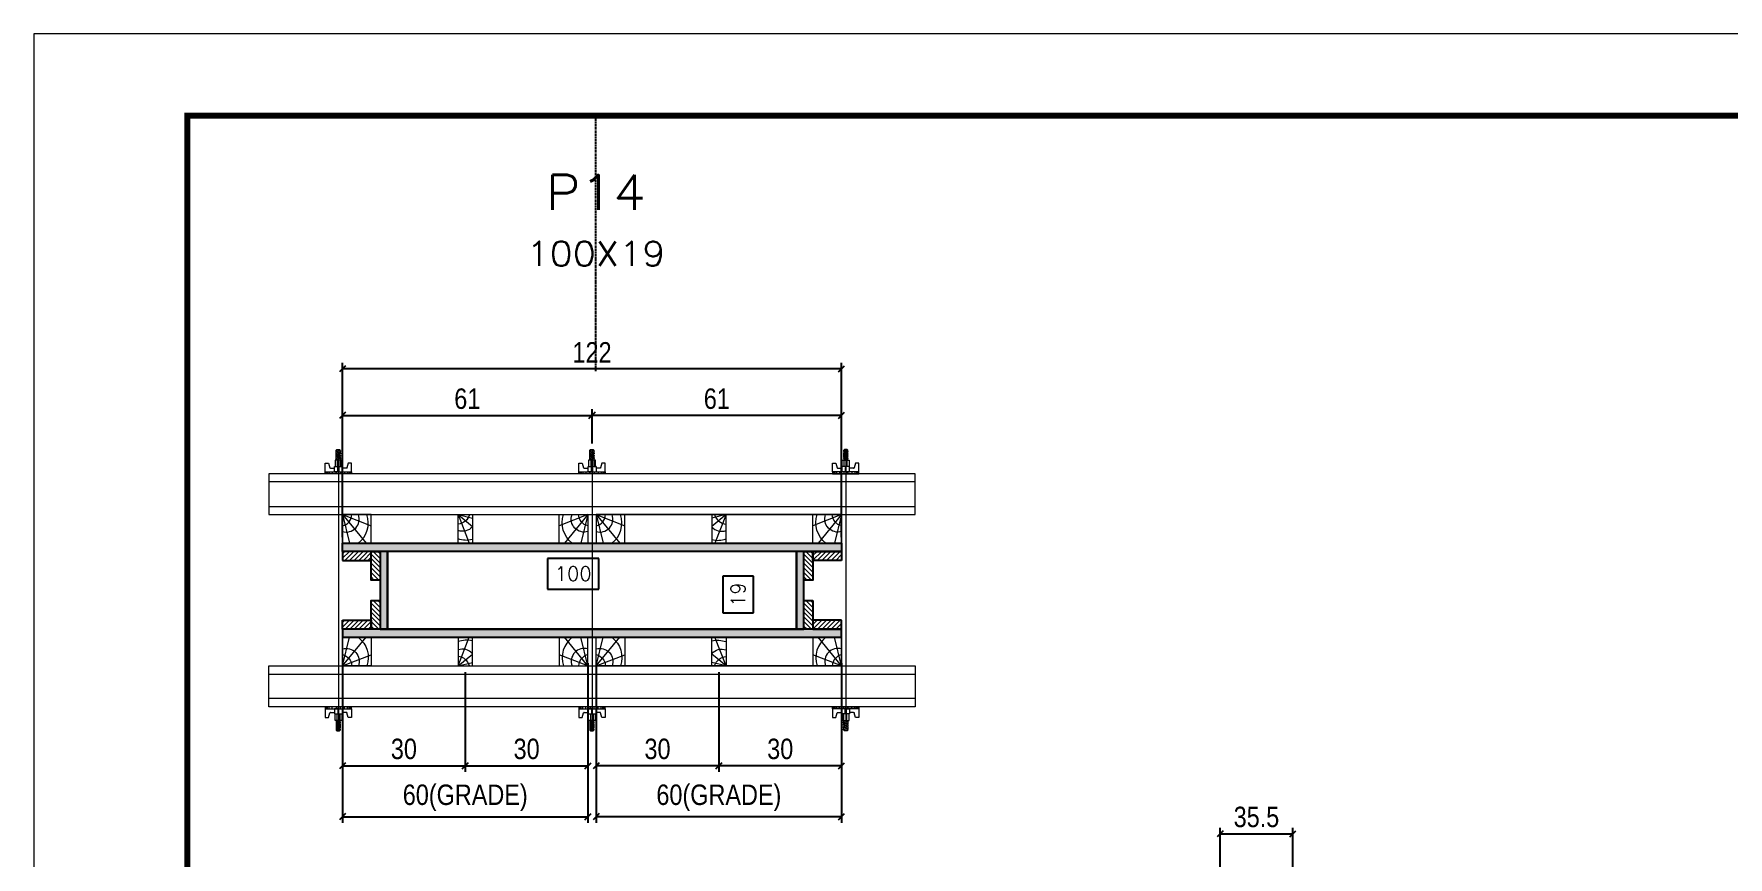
# Model space of a CAD drawing. Extents: x 808 to 7089, y -98 to 17032.
# Drawn here: x 5577 to 6405, y 13184 to 13587 of the extents above; entities that cross this region are included whole.
import ezdxf
from ezdxf.enums import TextEntityAlignment as Align

# ---------------------------------------------------------------- set-up
doc = ezdxf.new("R2010")
doc.units = 0
doc.linetypes.add('DASHED', pattern=[0.75, 0.5, -0.25])
doc.linetypes.add('HIDDEN', pattern=[0.375, 0.25, -0.125])
for name, color, linetype in [('CHAPA', 1, 'Continuous'), ('COTA', 241, 'Continuous'), ('Cota Seção (2x)', 241, 'Continuous'), ('Painéis', 200, 'Continuous'), ('SARRAFO', 251, 'Continuous'), ('Texto de Titulo', 7, 'Continuous'), ('Texto Qtd Sarr', 242, 'Continuous')]:
    doc.layers.add(name, color=color, linetype=linetype)
for name, color, linetype, lineweight in [('Folhas', 255, 'Continuous', 9), ('Hachura', 251, 'Continuous', 9), ('Madeira', 126, 'Continuous', 18), ('Perfil Metálico', 224, 'Continuous', 18), ('SARRAFO DE PRESSAO', 251, 'DASHED', 9), ('Texto Seção', 7, 'Continuous', 15)]:
    doc.layers.add(name, color=color, linetype=linetype, lineweight=lineweight)
doc.styles.add('COTA TECNICA', font='techl___.ttf', dxfattribs={"height": 10})
doc.styles.add('COTA TECNICA 2X', font='techl___.ttf', dxfattribs={"height": 10})
doc.styles.add('ROMANS', font='romans.shx')
doc.dimstyles.new('PAINEL', dxfattribs={"dimtxt": 10, "dimasz": 3, "dimexe": 3, "dimexo": 3, "dimgap": 3, "dimtad": 1, "dimdec": 1, "dimzin": 12, "dimdsep": 46, "dimtxsty": 'COTA TECNICA', "dimblk1": 'OBLIQUE', "dimblk2": 'OBLIQUE', "dimsah": 1, "dimcen": 0.9, "dimclrd": 4, "dimclre": 4, "dimclrt": 240, "dimadec": 1, "dimazin": 3, "dimtfac": 1, "dimtdec": 1, "dimtmove": 0, "dimatfit": 3, "dimfxl": 1, "dimtolj": 1, "dimtzin": 12, "dimarcsym": 0})
doc.dimstyles.new('SECAO PILAR', dxfattribs={"dimtxt": 10, "dimasz": 3, "dimexe": 3, "dimexo": 3, "dimgap": 3, "dimtad": 1, "dimdec": 1, "dimlfac": 0.5, "dimzin": 12, "dimdsep": 46, "dimtxsty": 'COTA TECNICA 2X', "dimblk1": 'OBLIQUE', "dimblk2": 'OBLIQUE', "dimsah": 1, "dimcen": 0.9, "dimclrd": 256, "dimclre": 256, "dimclrt": 256, "dimadec": 1, "dimazin": 3, "dimtfac": 1, "dimtdec": 1, "dimtmove": 0, "dimatfit": 3, "dimfxl": 1, "dimtolj": 1, "dimtzin": 12, "dimarcsym": 0})
doc.dimstyles.new('SECÇÃO 2', dxfattribs={"dimtxt": 7, "dimasz": 6, "dimexe": 0.18, "dimexo": 2, "dimgap": -4, "dimtad": 3, "dimdec": 1, "dimlfac": 0.5, "dimzin": 12, "dimdsep": 46, "dimtxsty": 'ROMANS', "dimblk": 'ARCHTICK', "dimcen": 0.09, "dimse1": 1, "dimse2": 1, "dimsd1": 1, "dimsd2": 1, "dimclrd": 180, "dimclre": 5, "dimclrt": 1, "dimadec": 0, "dimazin": 3, "dimtfac": 1, "dimtdec": 1, "dimtofl": 0, "dimtmove": 0, "dimatfit": 3, "dimldrblk": 'ARCHTICK', "dimfxl": 1, "dimtolj": 1, "dimtzin": 0, "dimarcsym": 0})
pattern_1 = [(45, (15230.5203, 36225.0705), (-1.12253202, 1.12253202), [])]
pattern_2 = [(45, (15095.5203, 36225.0705), (-1.12253202, 1.12253202), [])]

# ---------------------------------------------------------------- blocks, each defined once
blk = doc.blocks.new('9999999999')
at = {"layer": 'Folhas'}
blk.add_lwpolyline([(98138.98, 34190.21), (99623.98, 34190.21), (99623.98, 35240.21), (98138.98, 35240.21)], close=True, dxfattribs=at)
at = {"layer": 'Folhas', "color": 30, "const_width": 3}
blk.add_lwpolyline([(98213.98, 34230.21), (99583.98, 34230.21), (99583.98, 35200.21), (98213.98, 35200.21)], close=True, dxfattribs=at)
blk = doc.blocks.new('titulo1')
at = {"layer": 'Defpoints', "color": 252, "linetype": 'HIDDEN', "ltscale": 2}
blk.add_line((0, 0), (0, 125), dxfattribs=at)
at = {"layer": 'Defpoints', "style": 'ROMANS', "oblique": 15}
blk.add_attdef('FOLHA', text='', height=10, dxfattribs=at).set_placement((0, 15.58), align=Align.MIDDLE_CENTER)
at = {"layer": 'Texto Qtd Sarr', "color": 3, "style": 'ROMANS', "oblique": 15}
for tag, height, p in [('TITULO', 17, (0, 71.45)), ('SEÇÃO', 12, (0, 41.55))]:
    blk.add_attdef(tag, text='', height=height, dxfattribs=at).set_placement(p, align=Align.MIDDLE_CENTER)
blk = doc.blocks.new('*D454')
at = {"layer": 'Cota Seção (2x)', "color": 180, "lineweight": -2, "transparency": 16777216}
for p, q in [((5852.85, 13330.27), (5827.85, 13330.27)), ((5827.85, 13330.27), (5827.85, 13315.27)), ((5852.85, 13315.27), (5852.85, 13330.27)), ((5827.85, 13315.27), (5852.85, 13315.27))]:
    blk.add_line(p, q, dxfattribs=at)
at = {"layer": 'Defpoints', "color": 0, "transparency": 16777216}
for p in [(5749.57, 13333.66), (5949.57, 13333.66), (5749.57, 13311.27)]:
    blk.add_point(p, dxfattribs=at)
at = {"layer": 'Cota Seção (2x)', "color": 1, "transparency": 16777216, "insert": (5840.35, 13322.77), "char_height": 7, "attachment_point": 5, "style": 'ROMANS'}
blk.add_mtext('\\A1;100', dxfattribs=at)
blk = doc.blocks.new('_ArchTick')
at = {"color": 0, "linetype": 'ByBlock', "const_width": 0.15}
blk.add_lwpolyline([(-0.5, -0.5), (0.5, 0.5)], dxfattribs=at)
blk = doc.blocks.new('_Oblique')
at = {"color": 0, "linetype": 'ByBlock', "lineweight": -2}
blk.add_line((-0.5, -0.5), (0.5, 0.5), dxfattribs=at)
blk = doc.blocks.new('*D455')
at = {"layer": 'Cota Seção (2x)', "lineweight": -2, "transparency": 16777216}
for p, q in [((5727.57, 13340.66), (5727.57, 13425.95)), ((5971.57, 13422.95), (5727.57, 13422.95)), ((5971.57, 13340.66), (5971.57, 13425.95))]:
    blk.add_line(p, q, dxfattribs=at)
at = {"layer": 'Defpoints', "color": 0, "transparency": 16777216}
for p in [(5727.57, 13422.95), (5727.57, 13337.66), (5971.57, 13337.66)]:
    blk.add_point(p, dxfattribs=at)
at = {"layer": 'Cota Seção (2x)', "lineweight": -2, "transparency": 16777216, "xscale": 3, "yscale": 3, "zscale": 3, "rotation": 180}
blk.add_blockref('_Oblique', (5727.57, 13422.95), dxfattribs=at)
at = {"layer": 'Cota Seção (2x)', "lineweight": -2, "transparency": 16777216, "xscale": 3, "yscale": 3, "zscale": 3}
blk.add_blockref('_Oblique', (5971.57, 13422.95), dxfattribs=at)
at = {"layer": 'Cota Seção (2x)', "transparency": 16777216, "insert": (5849.57, 13431.01), "char_height": 10, "attachment_point": 5, "style": 'COTA TECNICA 2X'}
blk.add_mtext('\\A1;122', dxfattribs=at)
blk = doc.blocks.new('*D456')
at = {"layer": 'Cota Seção (2x)', "lineweight": -2, "transparency": 16777216}
for p, q in [((5849.57, 13386.46), (5849.57, 13403.19)), ((5971.57, 13374.66), (5971.57, 13403.19)), ((5971.57, 13400.19), (5849.57, 13400.19))]:
    blk.add_line(p, q, dxfattribs=at)
at = {"layer": 'Defpoints', "color": 0, "transparency": 16777216}
for p in [(5849.57, 13400.19), (5849.57, 13383.46), (5971.57, 13371.66)]:
    blk.add_point(p, dxfattribs=at)
at = {"layer": 'Cota Seção (2x)', "lineweight": -2, "transparency": 16777216, "xscale": 3, "yscale": 3, "zscale": 3, "rotation": 180}
blk.add_blockref('_Oblique', (5849.57, 13400.19), dxfattribs=at)
at = {"layer": 'Cota Seção (2x)', "lineweight": -2, "transparency": 16777216, "xscale": 3, "yscale": 3, "zscale": 3}
blk.add_blockref('_Oblique', (5971.57, 13400.19), dxfattribs=at)
at = {"layer": 'Cota Seção (2x)', "transparency": 16777216, "insert": (5910.57, 13408.29), "char_height": 10, "attachment_point": 5, "style": 'COTA TECNICA 2X'}
blk.add_mtext('\\A1;61', dxfattribs=at)
blk = doc.blocks.new('*D457')
at = {"layer": 'Cota Seção (2x)', "lineweight": -2, "transparency": 16777216}
for p, q in [((5727.57, 13374.66), (5727.57, 13403.19)), ((5849.57, 13386.46), (5849.57, 13403.19)), ((5727.57, 13400.19), (5849.57, 13400.19))]:
    blk.add_line(p, q, dxfattribs=at)
at = {"layer": 'Defpoints', "color": 0, "transparency": 16777216}
for p in [(5849.57, 13400.19), (5849.57, 13383.46), (5727.57, 13371.66)]:
    blk.add_point(p, dxfattribs=at)
at = {"layer": 'Cota Seção (2x)', "lineweight": -2, "transparency": 16777216, "xscale": 3, "yscale": 3, "zscale": 3, "rotation": 180}
blk.add_blockref('_Oblique', (5727.57, 13400.19), dxfattribs=at)
at = {"layer": 'Cota Seção (2x)', "lineweight": -2, "transparency": 16777216, "xscale": 3, "yscale": 3, "zscale": 3}
blk.add_blockref('_Oblique', (5849.57, 13400.19), dxfattribs=at)
at = {"layer": 'Cota Seção (2x)', "transparency": 16777216, "insert": (5788.57, 13408.29), "char_height": 10, "attachment_point": 5, "style": 'COTA TECNICA 2X'}
blk.add_mtext('\\A1;61', dxfattribs=at)
blk = doc.blocks.new('*D458')
at = {"layer": 'Cota Seção (2x)', "color": 180, "lineweight": -2, "transparency": 16777216}
for p, q in [((5928.43, 13321.56), (5913.43, 13321.56)), ((5913.43, 13321.56), (5913.43, 13303.56)), ((5928.43, 13303.56), (5928.43, 13321.56)), ((5913.43, 13303.56), (5928.43, 13303.56))]:
    blk.add_line(p, q, dxfattribs=at)
at = {"layer": 'Defpoints', "color": 0, "transparency": 16777216}
for p in [(5949.57, 13333.66), (5932.43, 13295.66), (5949.57, 13295.66)]:
    blk.add_point(p, dxfattribs=at)
at = {"layer": 'Cota Seção (2x)', "color": 1, "transparency": 16777216, "insert": (5920.93, 13312.56), "char_height": 7, "attachment_point": 5, "rotation": 90, "style": 'ROMANS'}
blk.add_mtext('\\A1;19', dxfattribs=at)
blk = doc.blocks.new('C')
at = {"layer": 'Hachura', "color": 0}
for p, q in [((0, 3.22), (0, -3.22)), ((0.45, 3.22), (0, 3.22)), ((0.46, 3.16), (0, 3.16)), ((0.46, 3.05), (0, 3.05)), ((0.46, 2.88), (0, 2.88)), ((0, 2.75), (0, -1.16)), ((0.46, 2.65), (0, 2.65)), ((0.46, 2.23), (0, 2.23)), ((0.46, 1.51), (0, 1.51)), ((0.39, 0.49), (0.17, 0.49)), ((0.45, -3.23), (0.45, 3.22)), ((0.45, 3.22), (2.58, 3.22)), ((1.74, 0.97), (0.45, 0.97)), ((1.45, 0.1), (0.45, 0.1)), ((1.35, 1.94), (1.35, 0.96)), ((2.58, 2.39), (1.47, 2.09)), ((1.74, -0.97), (1.74, 0.97)), ((1.74, 0.97), (1.74, 0.84)), ((1.74, 0.97), (1.74, 0.84)), ((1.74, 0.84), (3.35, 0.84)), ((3.35, 0.45), (1.74, 0.45)), ((2.58, 3.22), (2.58, 2.39)), ((3.32, 0.84), (3.32, -0.84)), ((3.35, 0.84), (3.35, -0.84)), ((3.68, 0.45), (3.35, 0.45)), ((3.84, -0.52), (3.35, 0.45)), ((3.35, 0.06), (3.67, -0.57)), ((3.68, 0.45), (4.16, -0.52)), ((3.72, 0.5), (4.25, -0.57)), ((4.37, -0.55), (3.83, 0.53)), ((4.15, 0.45), (3.93, 0.45)), ((4.42, -0.52), (3.93, 0.45)), ((4.15, 0.45), (4.26, 0.45)), ((4.26, 0.45), (4.74, -0.52)), ((4.3, 0.5), (4.83, -0.57)), ((4.95, -0.55), (4.41, 0.53)), ((4.51, 0.45), (4.84, 0.45)), ((5, -0.52), (4.51, 0.45)), ((4.84, 0.45), (5.32, -0.52)), ((4.88, 0.5), (5.41, -0.57)), ((5.53, -0.55), (4.99, 0.53)), ((5.58, -0.52), (5.09, 0.45)), ((5.42, 0.45), (5.09, 0.45)), ((5.58, -0.52), (5.09, 0.45)), ((5.42, 0.45), (5.74, -0.19)), ((5.46, 0.5), (5.74, -0.07)), ((5.74, 0.19), (5.57, 0.53)), ((5.74, 0.32), (5.68, 0.45)), ((5.68, 0.45), (5.74, 0.45)), ((5.74, 0.45), (5.9, 0.29)), ((5.74, 0.45), (5.74, -0.52)), ((5.9, -0.36), (5.9, 0.29)), ((0.45, 0), (0, 0)), ((0.46, -1.52), (0, -1.52)), ((0.46, -2.23), (0, -2.23)), ((0.46, -2.65), (0, -2.65)), ((0.46, -2.88), (0, -2.88)), ((0.46, -3.05), (0, -3.05)), ((0.46, -3.16), (0, -3.16)), ((0, -3.22), (2.57, -3.22)), ((0.08, -0.48), (0.29, -0.48)), ((0.29, -0.48), (0.4, -0.48)), ((0.45, 0), (0.45, -0.97)), ((0.45, -0.16), (1.45, -0.16)), ((0.45, -0.65), (0.45, -0.32)), ((0.45, -3.23), (0.45, -0.65)), ((0.45, -0.97), (1.74, -0.97)), ((1.35, -1.94), (1.35, -0.97)), ((2.58, -2.39), (1.47, -2.1)), ((3.35, -0.32), (1.74, -0.32)), ((3.35, -0.84), (1.74, -0.84)), ((2.58, -3.23), (2.58, -2.39)), ((3.35, -0.07), (3.58, -0.52)), ((3.35, -0.52), (3.58, -0.52)), ((3.84, -0.52), (4.16, -0.52)), ((4.42, -0.52), (4.74, -0.52)), ((4.63, -0.52), (4.74, -0.52)), ((5, -0.52), (5.32, -0.52)), ((5.58, -0.52), (5.74, -0.52)), ((5.74, -0.52), (5.9, -0.36)), ((5.74, -0.52), (5.74, -0.52))]:
    blk.add_line(p, q, dxfattribs=at)
for centre, radius, start, end in [((1.52, 1.94), 0.161, 104.7436, 180), ((1.44, -0.03), 0.129, 272.695, 87.305), ((3.81, 0.39), 0.143, 25.5688, 154.4312), ((4.39, 0.39), 0.143, 25.5688, 154.4312), ((4.97, 0.39), 0.143, 25.5688, 154.4312), ((5.55, 0.39), 0.143, 25.5688, 154.4312), ((0.17, -0.37), 0.174, 221.744, 317.8592), ((1.52, -1.94), 0.161, 180, 255.2564), ((3.71, -0.4), 0.174, 222.1408, 318.256), ((4.29, -0.4), 0.174, 222.1408, 318.256), ((4.87, -0.4), 0.174, 222.1408, 318.256), ((5.45, -0.4), 0.174, 222.1408, 318.256), ((5.61, -0.4), 0.174, 317.8592, 318.256)]:
    blk.add_arc(centre, radius, start, end, dxfattribs=at)
blk = doc.blocks.new('PONTALETE')
at = {"layer": 'Madeira'}
for q in [(2.71, 7), (7, 5.76), (7, 1.74)]:
    blk.add_line((0, 0), q, dxfattribs=at)
blk.add_lwpolyline([(0, 0), (7, 0), (7, 7), (0, 7)], close=True, dxfattribs=at)
for centre, radius, start, end in [((2.04, 0.06), 6.23, 37.2818, 109.0913), ((1.09, 0.9), 3.19, 343.603, 109.9847), ((-0.21, -0.78), 3.09, 14.6322, 86.0383)]:
    blk.add_arc(centre, radius, start, end, dxfattribs=at)
blk = doc.blocks.new('*D433')
at = {"layer": 'Cota Seção (2x)', "lineweight": -2, "transparency": 16777216}
for p, q in [((5851.57, 13279), (5851.57, 13200.94)), ((5971.57, 13279), (5971.57, 13200.94)), ((5971.57, 13203.94), (5851.57, 13203.94))]:
    blk.add_line(p, q, dxfattribs=at)
at = {"layer": 'Defpoints', "color": 0, "transparency": 16777216}
for p in [(5851.57, 13282), (5971.57, 13282), (5851.57, 13203.94)]:
    blk.add_point(p, dxfattribs=at)
at = {"layer": 'Cota Seção (2x)', "lineweight": -2, "transparency": 16777216, "xscale": 3, "yscale": 3, "zscale": 3, "rotation": 180}
blk.add_blockref('_Oblique', (5851.57, 13203.94), dxfattribs=at)
at = {"layer": 'Cota Seção (2x)', "lineweight": -2, "transparency": 16777216, "xscale": 3, "yscale": 3, "zscale": 3}
blk.add_blockref('_Oblique', (5971.57, 13203.94), dxfattribs=at)
at = {"layer": 'Cota Seção (2x)', "transparency": 16777216, "insert": (5911.57, 13213.16), "char_height": 10, "attachment_point": 5, "style": 'COTA TECNICA 2X'}
blk.add_mtext('\\A1;60(GRADE)', dxfattribs=at)
blk = doc.blocks.new('MEIO PONTALETE')
at = {"layer": 'Madeira'}
for q in [(2.71, 7), (3.5, 2.88), (3.5, 0.87)]:
    blk.add_line((0, 0), q, dxfattribs=at)
blk.add_lwpolyline([(0, 0), (3.5, 0), (3.5, 7), (0, 7)], close=True, dxfattribs=at)
for centre, radius, start, end in [((2.04, 0.06), 6.23, 76.4499, 109.0913), ((1.09, 0.9), 3.19, 40.9063, 109.9847), ((-0.21, -0.78), 3.09, 14.6322, 86.0383)]:
    blk.add_arc(centre, radius, start, end, dxfattribs=at)
blk = doc.blocks.new('*D459')
at = {"layer": 'Cota Seção (2x)', "lineweight": -2, "transparency": 16777216}
for p, q in [((5911.57, 13274.66), (5911.57, 13225.81)), ((5971.57, 13274.66), (5971.57, 13225.81)), ((5971.57, 13228.81), (5911.57, 13228.81))]:
    blk.add_line(p, q, dxfattribs=at)
at = {"layer": 'Defpoints', "color": 0, "transparency": 16777216}
for p in [(5911.57, 13277.66), (5971.57, 13277.66), (5911.57, 13228.81)]:
    blk.add_point(p, dxfattribs=at)
at = {"layer": 'Cota Seção (2x)', "lineweight": -2, "transparency": 16777216, "xscale": 3, "yscale": 3, "zscale": 3, "rotation": 180}
blk.add_blockref('_Oblique', (5911.57, 13228.81), dxfattribs=at)
at = {"layer": 'Cota Seção (2x)', "lineweight": -2, "transparency": 16777216, "xscale": 3, "yscale": 3, "zscale": 3}
blk.add_blockref('_Oblique', (5971.57, 13228.81), dxfattribs=at)
at = {"layer": 'Cota Seção (2x)', "transparency": 16777216, "insert": (5941.57, 13237.03), "char_height": 10, "attachment_point": 5, "style": 'COTA TECNICA 2X'}
blk.add_mtext('\\A1;30', dxfattribs=at)
blk = doc.blocks.new('*D460')
at = {"layer": 'Cota Seção (2x)', "lineweight": -2, "transparency": 16777216}
for p, q in [((5851.57, 13274.66), (5851.57, 13225.81)), ((5911.57, 13274.66), (5911.57, 13225.81)), ((5911.57, 13228.81), (5851.57, 13228.81))]:
    blk.add_line(p, q, dxfattribs=at)
at = {"layer": 'Defpoints', "color": 0, "transparency": 16777216}
for p in [(5851.57, 13277.66), (5911.57, 13277.66), (5851.57, 13228.81)]:
    blk.add_point(p, dxfattribs=at)
at = {"layer": 'Cota Seção (2x)', "lineweight": -2, "transparency": 16777216, "xscale": 3, "yscale": 3, "zscale": 3, "rotation": 180}
blk.add_blockref('_Oblique', (5851.57, 13228.81), dxfattribs=at)
at = {"layer": 'Cota Seção (2x)', "lineweight": -2, "transparency": 16777216, "xscale": 3, "yscale": 3, "zscale": 3}
blk.add_blockref('_Oblique', (5911.57, 13228.81), dxfattribs=at)
at = {"layer": 'Cota Seção (2x)', "transparency": 16777216, "insert": (5881.57, 13237.03), "char_height": 10, "attachment_point": 5, "style": 'COTA TECNICA 2X'}
blk.add_mtext('\\A1;30', dxfattribs=at)
blk = doc.blocks.new('*D434')
at = {"layer": 'Cota Seção (2x)', "lineweight": -2, "transparency": 16777216}
for p, q in [((5727.57, 13279), (5727.57, 13200.94)), ((5847.57, 13279), (5847.57, 13200.94)), ((5727.57, 13203.94), (5847.57, 13203.94))]:
    blk.add_line(p, q, dxfattribs=at)
at = {"layer": 'Defpoints', "color": 0, "transparency": 16777216}
for p in [(5727.57, 13282), (5847.57, 13282), (5847.57, 13203.94)]:
    blk.add_point(p, dxfattribs=at)
at = {"layer": 'Cota Seção (2x)', "lineweight": -2, "transparency": 16777216, "xscale": 3, "yscale": 3, "zscale": 3, "rotation": 180}
blk.add_blockref('_Oblique', (5727.57, 13203.94), dxfattribs=at)
at = {"layer": 'Cota Seção (2x)', "lineweight": -2, "transparency": 16777216, "xscale": 3, "yscale": 3, "zscale": 3}
blk.add_blockref('_Oblique', (5847.57, 13203.94), dxfattribs=at)
at = {"layer": 'Cota Seção (2x)', "transparency": 16777216, "insert": (5787.57, 13213.16), "char_height": 10, "attachment_point": 5, "style": 'COTA TECNICA 2X'}
blk.add_mtext('\\A1;60(GRADE)', dxfattribs=at)
blk = doc.blocks.new('*D461')
at = {"layer": 'Cota Seção (2x)', "lineweight": -2, "transparency": 16777216}
for p, q in [((5727.57, 13274.66), (5727.57, 13225.81)), ((5787.57, 13274.66), (5787.57, 13225.81)), ((5727.57, 13228.81), (5787.57, 13228.81))]:
    blk.add_line(p, q, dxfattribs=at)
at = {"layer": 'Defpoints', "color": 0, "transparency": 16777216}
for p in [(5727.57, 13277.66), (5787.57, 13277.66), (5787.57, 13228.81)]:
    blk.add_point(p, dxfattribs=at)
at = {"layer": 'Cota Seção (2x)', "lineweight": -2, "transparency": 16777216, "xscale": 3, "yscale": 3, "zscale": 3, "rotation": 180}
blk.add_blockref('_Oblique', (5727.57, 13228.81), dxfattribs=at)
at = {"layer": 'Cota Seção (2x)', "lineweight": -2, "transparency": 16777216, "xscale": 3, "yscale": 3, "zscale": 3}
blk.add_blockref('_Oblique', (5787.57, 13228.81), dxfattribs=at)
at = {"layer": 'Cota Seção (2x)', "transparency": 16777216, "insert": (5757.57, 13237.03), "char_height": 10, "attachment_point": 5, "style": 'COTA TECNICA 2X'}
blk.add_mtext('\\A1;30', dxfattribs=at)
blk = doc.blocks.new('*D462')
at = {"layer": 'Cota Seção (2x)', "lineweight": -2, "transparency": 16777216}
for p, q in [((5787.57, 13274.66), (5787.57, 13225.81)), ((5847.57, 13274.66), (5847.57, 13225.81)), ((5787.57, 13228.81), (5847.57, 13228.81))]:
    blk.add_line(p, q, dxfattribs=at)
at = {"layer": 'Defpoints', "color": 0, "transparency": 16777216}
for p in [(5787.57, 13277.66), (5847.57, 13277.66), (5847.57, 13228.81)]:
    blk.add_point(p, dxfattribs=at)
at = {"layer": 'Cota Seção (2x)', "lineweight": -2, "transparency": 16777216, "xscale": 3, "yscale": 3, "zscale": 3, "rotation": 180}
blk.add_blockref('_Oblique', (5787.57, 13228.81), dxfattribs=at)
at = {"layer": 'Cota Seção (2x)', "lineweight": -2, "transparency": 16777216, "xscale": 3, "yscale": 3, "zscale": 3}
blk.add_blockref('_Oblique', (5847.57, 13228.81), dxfattribs=at)
at = {"layer": 'Cota Seção (2x)', "transparency": 16777216, "insert": (5817.57, 13237.03), "char_height": 10, "attachment_point": 5, "style": 'COTA TECNICA 2X'}
blk.add_mtext('\\A1;30', dxfattribs=at)
blk = doc.blocks.new('*D475')
at = {"layer": 'COTA', "color": 4, "lineweight": -2, "transparency": 16777216}
for p, q in [((6156.66, 13175.17), (6156.66, 13198.55)), ((6192.16, 13175.17), (6192.16, 13198.55)), ((6156.66, 13195.55), (6192.16, 13195.55))]:
    blk.add_line(p, q, dxfattribs=at)
at = {"layer": 'Defpoints', "color": 0, "transparency": 16777216}
for p in [(6192.16, 13195.55), (6156.66, 13172.17), (6192.16, 13172.17)]:
    blk.add_point(p, dxfattribs=at)
at = {"layer": 'COTA', "color": 4, "lineweight": -2, "transparency": 16777216, "xscale": 3, "yscale": 3, "zscale": 3, "rotation": 180}
blk.add_blockref('_Oblique', (6156.66, 13195.55), dxfattribs=at)
at = {"layer": 'COTA', "color": 4, "lineweight": -2, "transparency": 16777216, "xscale": 3, "yscale": 3, "zscale": 3}
blk.add_blockref('_Oblique', (6192.16, 13195.55), dxfattribs=at)
at = {"layer": 'COTA', "color": 240, "transparency": 16777216, "insert": (6174.41, 13203.77), "char_height": 10, "attachment_point": 5, "style": 'COTA TECNICA'}
blk.add_mtext('\\A1;35.5', dxfattribs=at)

msp = doc.modelspace()

# ---------------------------------------------------------------- hatches: boundary and pattern name
at = {"layer": 'Hachura'}
h = msp.add_hatch(color=256, dxfattribs=at)
h.dxf.hatch_style = 1
h.paths.add_polyline_path([(5727.57, 13333.66), (5727.57, 13337.66), (5971.57, 13337.66), (5971.57, 13333.66)])
h = msp.add_hatch(color=256, dxfattribs=at)
h.dxf.hatch_style = 1
h.paths.add_polyline_path([(5727.57, 13333.66), (5727.57, 13337.66), (5971.57, 13337.66), (5971.57, 13333.66)])
h = msp.add_hatch(dxfattribs=at)
h.set_pattern_fill('ANSI31', color=256, scale=0.5, angle=360, style=0)
h.set_pattern_definition(pattern_1)
h.paths.add_polyline_path([(5741.57, 13333.66), (5741.57, 13329.26), (5727.57, 13329.26), (5727.57, 13333.66)])
h = msp.add_hatch(dxfattribs=at)
h.set_pattern_fill('ANSI31', color=256, scale=0.5, angle=630, style=0)
h.set_pattern_definition([(315, (28670.9766, 3830.7105), (1.12253202, 1.12253202), [])])
h.paths.add_polyline_path([(5741.57, 13319.66), (5745.97, 13319.66), (5745.97, 13333.66), (5741.57, 13333.66)])
h = msp.add_hatch(color=256, dxfattribs=at)
h.dxf.hatch_style = 1
h.paths.add_polyline_path([(5749.57, 13333.66), (5745.97, 13333.66), (5745.97, 13295.66), (5749.57, 13295.66)])
h = msp.add_hatch(color=256, dxfattribs=at)
h.dxf.hatch_style = 1
h.paths.add_polyline_path([(5749.57, 13333.66), (5745.97, 13333.66), (5745.97, 13295.66), (5749.57, 13295.66)])
h = msp.add_hatch(color=256, dxfattribs=at)
h.dxf.hatch_style = 1
h.paths.add_polyline_path([(5953.17, 13333.66), (5949.57, 13333.66), (5949.57, 13295.66), (5953.17, 13295.66)])
h = msp.add_hatch(color=256, dxfattribs=at)
h.dxf.hatch_style = 1
h.paths.add_polyline_path([(5953.17, 13333.66), (5949.57, 13333.66), (5949.57, 13295.66), (5953.17, 13295.66)])
h = msp.add_hatch(dxfattribs=at)
h.set_pattern_fill('ANSI31', color=256, scale=0.5, angle=630, style=0)
h.set_pattern_definition([(315, (28882.5766, 3830.7105), (1.12253202, 1.12253202), [])])
h.paths.add_polyline_path([(5953.17, 13319.66), (5957.57, 13319.66), (5957.57, 13333.66), (5953.17, 13333.66)])
h = msp.add_hatch(dxfattribs=at)
h.set_pattern_fill('ANSI31', color=256, scale=0.5, angle=360, style=0)
h.set_pattern_definition(pattern_2)
h.paths.add_polyline_path([(5957.57, 13333.66), (5957.57, 13329.26), (5971.57, 13329.26), (5971.57, 13333.66)])
h = msp.add_hatch(dxfattribs=at)
h.set_pattern_fill('ANSI31', color=256, scale=0.5, angle=630, style=0)
h.set_pattern_definition([(315, (28670.9766, 3806.7105), (1.12253202, 1.12253202), [])])
h.paths.add_polyline_path([(5741.57, 13295.66), (5745.97, 13295.66), (5745.97, 13309.66), (5741.57, 13309.66)])
h = msp.add_hatch(dxfattribs=at)
h.set_pattern_fill('ANSI31', color=256, scale=0.5, angle=630, style=0)
h.set_pattern_definition([(315, (28882.5766, 3806.7105), (1.12253202, 1.12253202), [])])
h.paths.add_polyline_path([(5953.17, 13295.66), (5957.57, 13295.66), (5957.57, 13309.66), (5953.17, 13309.66)])
h = msp.add_hatch(dxfattribs=at)
h.set_pattern_fill('ANSI31', color=256, scale=0.5, angle=360, style=0)
h.set_pattern_definition(pattern_1)
h.paths.add_polyline_path([(5741.57, 13295.66), (5741.57, 13300.06), (5727.57, 13300.06), (5727.57, 13295.66)])
h = msp.add_hatch(color=256, dxfattribs=at)
h.dxf.hatch_style = 1
h.paths.add_polyline_path([(5727.57, 13295.66), (5727.57, 13291.66), (5971.57, 13291.66), (5971.57, 13295.66)])
h = msp.add_hatch(color=256, dxfattribs=at)
h.dxf.hatch_style = 1
h.paths.add_polyline_path([(5727.57, 13295.66), (5727.57, 13291.66), (5971.57, 13291.66), (5971.57, 13295.66)])
h = msp.add_hatch(dxfattribs=at)
h.set_pattern_fill('ANSI31', color=256, scale=0.5, angle=360, style=0)
h.set_pattern_definition(pattern_2)
h.paths.add_polyline_path([(5957.57, 13295.66), (5957.57, 13300.06), (5971.57, 13300.06), (5971.57, 13295.66)])

# ---------------------------------------------------------------- linework, layer by layer
at = {"layer": 'CHAPA'}
for points in [[(5727.57, 13333.66), (5727.57, 13337.66), (5971.57, 13337.66), (5971.57, 13333.66)], [(5727.57, 13333.66), (5727.57, 13337.66), (5971.57, 13337.66), (5971.57, 13333.66)], [(5749.57, 13333.66), (5745.97, 13333.66), (5745.97, 13295.66), (5749.57, 13295.66)], [(5749.57, 13333.66), (5745.97, 13333.66), (5745.97, 13295.66), (5749.57, 13295.66)], [(5953.17, 13333.66), (5949.57, 13333.66), (5949.57, 13295.66), (5953.17, 13295.66)], [(5953.17, 13333.66), (5949.57, 13333.66), (5949.57, 13295.66), (5953.17, 13295.66)], [(5727.57, 13295.66), (5727.57, 13291.66), (5971.57, 13291.66), (5971.57, 13295.66)], [(5727.57, 13295.66), (5727.57, 13291.66), (5971.57, 13291.66), (5971.57, 13295.66)]]:
    msp.add_lwpolyline(points, close=True, dxfattribs=at)
at = {"layer": 'Hachura'}
for p, q in [((5725.57, 13382.46), (5725.56, 13250.66)), ((5849.57, 13382.46), (5849.56, 13250.66)), ((5973.57, 13382.46), (5973.58, 13250.66))]:
    msp.add_line(p, q, dxfattribs=at)
at = {"layer": 'Madeira'}
for points in [[(5727.57, 13337.66), (5727.57, 13351.66), (5847.57, 13351.66), (5847.57, 13337.66)], [(5971.57, 13337.66), (5971.57, 13351.66), (5851.57, 13351.66), (5851.57, 13337.66)], [(5727.57, 13291.66), (5727.57, 13277.66), (5847.57, 13277.66), (5847.57, 13291.66)], [(5971.57, 13291.66), (5971.57, 13277.66), (5851.57, 13277.66), (5851.57, 13291.66)]]:
    msp.add_lwpolyline(points, close=True, dxfattribs=at)
at = {"layer": 'Painéis'}
msp.add_lwpolyline([(5949.57, 13295.66), (5949.57, 13333.66), (5749.57, 13333.66), (5749.57, 13295.66)], close=True, dxfattribs=at)
at = {"layer": 'Perfil Metálico'}
for points in [[(5691.57, 13371.66), (5691.57, 13351.66), (6007.57, 13351.66), (6007.57, 13371.66)], [(6007.57, 13355.66), (6007.57, 13367.66), (5691.57, 13367.66), (5691.57, 13355.66)], [(5691.57, 13257.66), (5691.57, 13277.66), (6007.57, 13277.66), (6007.57, 13257.66)], [(6007.57, 13273.66), (6007.57, 13261.66), (5691.57, 13261.66), (5691.57, 13273.66)]]:
    msp.add_lwpolyline(points, close=True, dxfattribs=at)
at = {"layer": 'SARRAFO'}
for points in [[(5727.57, 13329.26), (5741.57, 13329.26), (5741.57, 13333.66), (5727.57, 13333.66)], [(5745.97, 13333.66), (5745.97, 13319.66), (5741.57, 13319.66), (5741.57, 13333.66)], [(5745.97, 13333.66), (5745.97, 13319.66), (5741.57, 13319.66), (5741.57, 13333.66)], [(5957.57, 13333.66), (5957.57, 13319.66), (5953.17, 13319.66), (5953.17, 13333.66)], [(5957.57, 13333.66), (5957.57, 13319.66), (5953.17, 13319.66), (5953.17, 13333.66)], [(5971.57, 13329.26), (5957.57, 13329.26), (5957.57, 13333.66), (5971.57, 13333.66)], [(5745.97, 13309.66), (5745.97, 13295.66), (5741.57, 13295.66), (5741.57, 13309.66)], [(5745.97, 13309.66), (5745.97, 13295.66), (5741.57, 13295.66), (5741.57, 13309.66)], [(5957.57, 13309.66), (5957.57, 13295.66), (5953.17, 13295.66), (5953.17, 13309.66)], [(5957.57, 13309.66), (5957.57, 13295.66), (5953.17, 13295.66), (5953.17, 13309.66)], [(5727.57, 13300.06), (5741.57, 13300.06), (5741.57, 13295.66), (5727.57, 13295.66)], [(5971.57, 13300.06), (5957.57, 13300.06), (5957.57, 13295.66), (5971.57, 13295.66)]]:
    msp.add_lwpolyline(points, close=True, dxfattribs=at)

# ---------------------------------------------------------------- block references
at = {"layer": 'Hachura', "linetype": 'Continuous', "yscale": 2, "zscale": 2}
for p, xscale, rotation in [((5725.57, 13371.66), -2, 270), ((5849.57, 13371.66), -2, 270), ((5973.57, 13371.66), 2, 90), ((5725.57, 13257.66), 2, 270), ((5849.57, 13257.66), 2, 270), ((5973.57, 13257.66), -2, 90)]:
    msp.add_blockref('C', p, dxfattribs=dict(at, xscale=xscale, rotation=rotation))
at = {"layer": 'Madeira'}
for name, p, xscale, yscale, zscale, rotation in [('PONTALETE', (5727.57, 13351.66), 2, 2, 2, 270), ('PONTALETE', (5727.57, 13351.66), 2, 2, 2, 270), ('MEIO PONTALETE', (5784.07, 13351.66), -1.999999997962732, 1.999999997962732, 1.999999997962732, 180), ('PONTALETE', (5847.57, 13351.66), -2, 2, 2, 90), ('PONTALETE', (5851.57, 13351.66), 2, 2, 2, 270), ('MEIO PONTALETE', (5915.07, 13351.66), 1.999999997962732, 1.999999997962732, 1.999999997962732, 180), ('PONTALETE', (5971.57, 13351.66), -2, 2, 2, 90), ('PONTALETE', (5727.57, 13277.66), -2, 2, 2, 270), ('PONTALETE', (5727.57, 13277.66), -2, 2, 2, 270), ('PONTALETE', (5847.57, 13277.66), 2, 2, 2, 90), ('PONTALETE', (5851.57, 13277.66), -2, 2, 2, 270), ('PONTALETE', (5971.57, 13277.66), 2, 2, 2, 90)]:
    msp.add_blockref(name, p, dxfattribs=dict(at, xscale=xscale, yscale=yscale, zscale=zscale, rotation=rotation))
at = {"layer": 'Madeira', "yscale": 1.999999997962732, "zscale": 1.999999997962732}
for p, xscale in [((5784.07, 13277.66), 1.999999997962732), ((5915.07, 13277.66), -1.999999997962732)]:
    msp.add_blockref('MEIO PONTALETE', p, dxfattribs=dict(at, xscale=xscale))
at = {"layer": 'SARRAFO DE PRESSAO', "color": 6, "linetype": 'ByBlock'}
msp.add_blockref('9999999999', (-92562.31, -21653.45), dxfattribs=at)
at = {"layer": 'Texto Seção'}
ref = msp.add_blockref('titulo1', (5851.46, 13421.75), dxfattribs=at)
ref.add_attrib('TITULO', 'P14', dxfattribs={"layer": 'Texto de Titulo', "color": 7, "height": 17, "style": 'ROMANS', "width": 1.1}).set_placement((5851.46, 13509.25), align=Align.MIDDLE_CENTER)
ref.add_attrib('SEÇÃO', '100X19', dxfattribs={"layer": 'Texto de Titulo', "color": 7, "height": 12, "style": 'ROMANS', "width": 1.1}).set_placement((5851.46, 13479.25), align=Align.MIDDLE_CENTER)

# ---------------------------------------------------------------- dimensions: what is measured, and where the dimension line sits
at = {"layer": 'COTA'}
dim = msp.add_linear_dim(base=(6192.16, 13195.55), p1=(6156.66, 13172.17), p2=(6192.16, 13172.17), dimstyle='PAINEL', dxfattribs=at)
dim.commit()
dim.dimension.update_dxf_attribs({"geometry": '*D475', "text_midpoint": (6174.41, 13203.77)})
at = {"layer": 'Cota Seção (2x)', "color": 241}
for base, p1, p2, picture, middle in [((5727.57, 13422.95), (5971.57, 13337.66), (5727.57, 13337.66), '*D455', (5849.57, 13431.01)), ((5849.57, 13400.19), (5971.57, 13371.66), (5849.57, 13383.46), '*D456', (5910.57, 13408.29)), ((5851.57, 13228.81), (5911.57, 13277.66), (5851.57, 13277.66), '*D460', (5881.57, 13237.03)), ((5911.57, 13228.81), (5971.57, 13277.66), (5911.57, 13277.66), '*D459', (5941.57, 13237.03))]:
    dim = msp.add_linear_dim(base=base, p1=p1, p2=p2, angle=180, dimstyle='SECAO PILAR', dxfattribs=at)
    dim.commit()
    dim.dimension.update_dxf_attribs({"geometry": picture, "text_midpoint": middle})
for base, p1, p2, picture, middle in [((5849.57, 13400.19), (5727.57, 13371.66), (5849.57, 13383.46), '*D457', (5788.57, 13408.29)), ((5787.57, 13228.81), (5727.57, 13277.66), (5787.57, 13277.66), '*D461', (5757.57, 13237.03)), ((5847.57, 13228.81), (5787.57, 13277.66), (5847.57, 13277.66), '*D462', (5817.57, 13237.03))]:
    dim = msp.add_linear_dim(base=base, p1=p1, p2=p2, dimstyle='SECAO PILAR', dxfattribs=at)
    dim.commit()
    dim.dimension.update_dxf_attribs({"geometry": picture, "text_midpoint": middle})
for base, p2, angle, picture, middle in [((5749.57, 13311.27), (5749.57, 13333.66), 180, '*D454', (5840.35, 13311.27)), ((5932.43, 13295.66), (5949.57, 13295.66), 270, '*D458', (5932.43, 13312.56))]:
    dim = msp.add_linear_dim(base=base, p1=(5949.57, 13333.66), p2=p2, angle=angle, dimstyle='SECÇÃO 2', dxfattribs=at)
    dim.commit()
    dim.dimension.update_dxf_attribs({"geometry": picture, "text_midpoint": middle, "dimtype": 160})
dim = msp.add_linear_dim(base=(5847.57, 13203.94), p1=(5727.57, 13282), p2=(5847.57, 13282), text='<>(GRADE)', dimstyle='SECAO PILAR', dxfattribs=at)
dim.commit()
dim.dimension.update_dxf_attribs({"geometry": '*D434', "text_midpoint": (5787.57, 13203.94), "dimtype": 160})
dim = msp.add_linear_dim(base=(5851.57, 13203.94), p1=(5971.57, 13282), p2=(5851.57, 13282), angle=180, text='<>(GRADE)', dimstyle='SECAO PILAR', dxfattribs=at)
dim.commit()
dim.dimension.update_dxf_attribs({"geometry": '*D433', "text_midpoint": (5911.57, 13203.94), "dimtype": 160})

doc.saveas('drawing.dxf')
